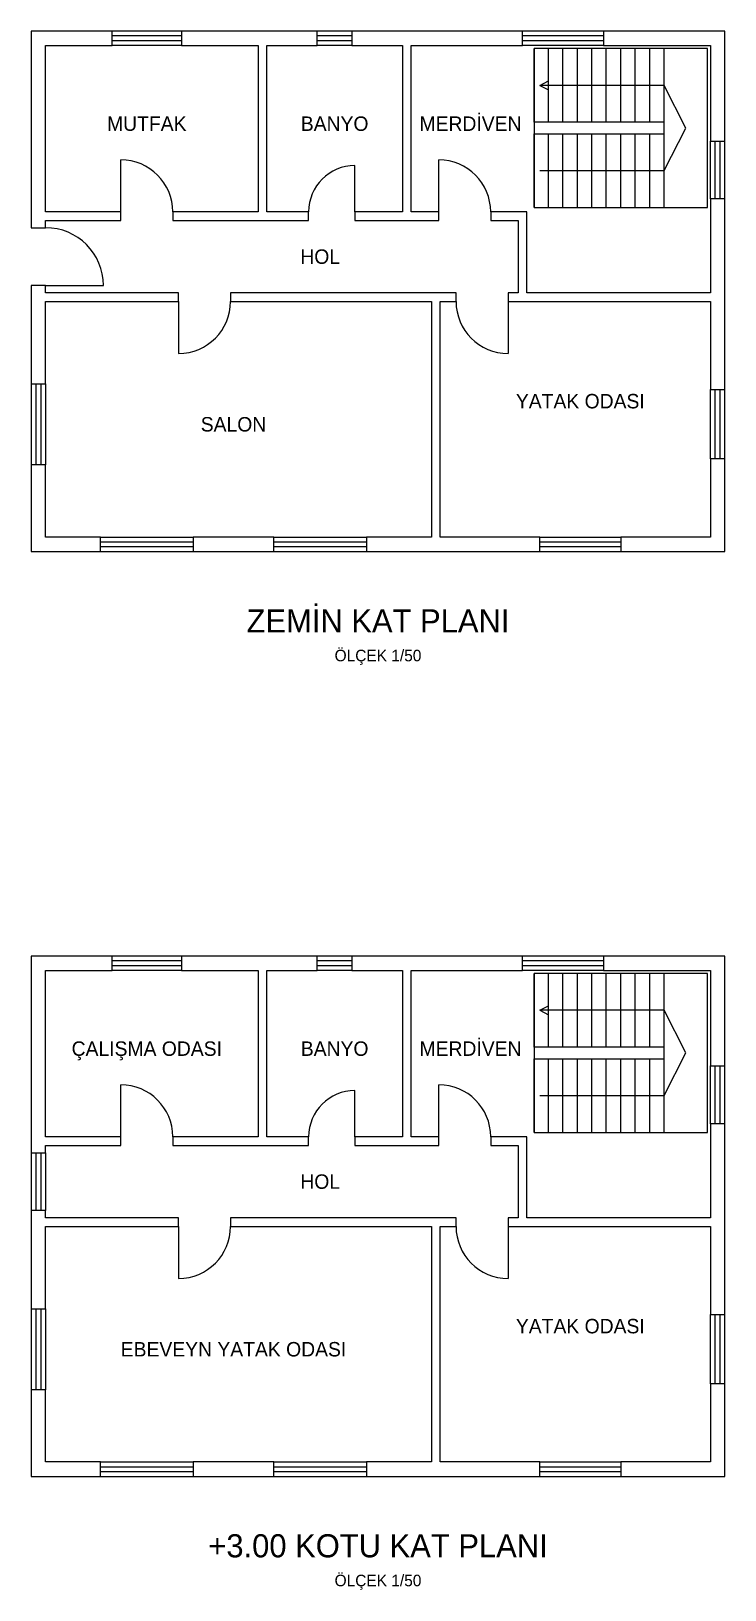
# Model space of a CAD drawing. Header units: centimetres. Extents: x 1000 to 2200, y 804 to 3500.
import ezdxf
from ezdxf.enums import TextEntityAlignment as Align

# ---------------------------------------------------------------- set-up
doc = ezdxf.new("R2010")
doc.units = ezdxf.units.CM
doc.header["$LTSCALE"] = 20
for name, color, linetype in [('DUVAR', 7, 'Continuous'), ('KAPI', 2, 'Continuous'), ('MERDIVEN', 6, 'Continuous'), ('PENCERE', 4, 'Continuous'), ('YAZI', 7, 'Continuous')]:
    doc.layers.add(name, color=color, linetype=linetype)

msp = doc.modelspace()

# ---------------------------------------------------------------- linework, layer by layer
at = {"layer": 'DUVAR'}
for points in [[(1000, 3160), (1025, 3160), (1025, 3172.5), (1155, 3172.5), (1155, 3187.5), (1025, 3187.5), (1025, 3475), (1140, 3475), (1140, 3500), (1000, 3500)], [(1245, 3172.5), (1480, 3172.5), (1480, 3187.5), (1407.5, 3187.5), (1407.5, 3475), (1495, 3475), (1495, 3500), (1260, 3500), (1260, 3475), (1392.5, 3475), (1392.5, 3187.5), (1245, 3187.5)], [(1560, 3172.5), (1705, 3172.5), (1705, 3187.5), (1657.5, 3187.5), (1657.5, 3475), (1850, 3475), (1850, 3500), (1555, 3500), (1555, 3475), (1642.5, 3475), (1642.5, 3187.5), (1560, 3187.5)], [(2175, 3310), (2200, 3310), (2200, 3500), (1990, 3500), (1990, 3475), (2175, 3475)], [(2175, 2880), (2200, 2880), (2200, 3210), (2175, 3210), (2175, 3047.5), (1857.5, 3047.5), (1857.5, 3187.5), (1795, 3187.5), (1795, 3172.5), (1842.5, 3172.5), (1842.5, 3047.5), (1825, 3047.5), (1825, 3032.5), (2175, 3032.5)], [(1000, 2890), (1025, 2890), (1025, 3032.5), (1255, 3032.5), (1255, 3047.5), (1025, 3047.5), (1025, 3060), (1000, 3060)], [(1580, 2600), (1880, 2600), (1880, 2625), (1707.5, 2625), (1707.5, 3032.5), (1735, 3032.5), (1735, 3047.5), (1345, 3047.5), (1345, 3032.5), (1692.5, 3032.5), (1692.5, 2625), (1580, 2625)], [(2020, 2600), (2200, 2600), (2200, 2760), (2175, 2760), (2175, 2625), (2020, 2625)], [(1000, 2600), (1120, 2600), (1120, 2625), (1025, 2625), (1025, 2750), (1000, 2750)], [(1280, 2600), (1420, 2600), (1420, 2625), (1280, 2625)], [(1000, 1560), (1025, 1560), (1025, 1572.5), (1155, 1572.5), (1155, 1587.5), (1025, 1587.5), (1025, 1875), (1140, 1875), (1140, 1900), (1000, 1900)], [(1245, 1572.5), (1480, 1572.5), (1480, 1587.5), (1407.5, 1587.5), (1407.5, 1875), (1495, 1875), (1495, 1900), (1260, 1900), (1260, 1875), (1392.5, 1875), (1392.5, 1587.5), (1245, 1587.5)], [(1560, 1572.5), (1705, 1572.5), (1705, 1587.5), (1657.5, 1587.5), (1657.5, 1875), (1850, 1875), (1850, 1900), (1555, 1900), (1555, 1875), (1642.5, 1875), (1642.5, 1587.5), (1560, 1587.5)], [(2175, 1710), (2200, 1710), (2200, 1900), (1990, 1900), (1990, 1875), (2175, 1875)], [(2175, 1280), (2200, 1280), (2200, 1610), (2175, 1610), (2175, 1447.5), (1857.5, 1447.5), (1857.5, 1587.5), (1795, 1587.5), (1795, 1572.5), (1842.5, 1572.5), (1842.5, 1447.5), (1825, 1447.5), (1825, 1432.5), (2175, 1432.5)], [(1000, 1290), (1025, 1290), (1025, 1432.5), (1255, 1432.5), (1255, 1447.5), (1025, 1447.5), (1025, 1460), (1000, 1460)], [(1580, 1000), (1880, 1000), (1880, 1025), (1707.5, 1025), (1707.5, 1432.5), (1735, 1432.5), (1735, 1447.5), (1345, 1447.5), (1345, 1432.5), (1692.5, 1432.5), (1692.5, 1025), (1580, 1025)], [(2020, 1000), (2200, 1000), (2200, 1160), (2175, 1160), (2175, 1025), (2020, 1025)], [(1000, 1000), (1120, 1000), (1120, 1025), (1025, 1025), (1025, 1150), (1000, 1150)], [(1280, 1000), (1420, 1000), (1420, 1025), (1280, 1025)]]:
    msp.add_lwpolyline(points, close=True, dxfattribs=at)
at = {"layer": 'KAPI'}
for p, q in [((1155, 3187.5), (1155, 3277.5)), ((1560, 3187.5), (1560, 3267.5)), ((1705, 3187.5), (1705, 3277.5)), ((1025, 3060), (1125, 3060)), ((1255, 3032.5), (1255, 2942.5)), ((1825, 3032.5), (1825, 2942.5)), ((1155, 1587.5), (1155, 1677.5)), ((1705, 1587.5), (1705, 1677.5)), ((1560, 1587.5), (1560, 1667.5)), ((1255, 1432.5), (1255, 1342.5)), ((1825, 1432.5), (1825, 1342.5))]:
    msp.add_line(p, q, dxfattribs=at)
for centre, radius, start, end in [((1155, 3187.5), 90, 0, 90), ((1560, 3187.5), 80, 90, 180), ((1705, 3187.5), 90, 0, 90), ((1025, 3060), 100, 0, 90), ((1255, 3032.5), 90, 270, 0), ((1825, 3032.5), 90, 180, 270), ((1155, 1587.5), 90, 0, 90), ((1705, 1587.5), 90, 0, 90), ((1560, 1587.5), 80, 90, 180), ((1255, 1432.5), 90, 270, 0), ((1825, 1432.5), 90, 180, 270)]:
    msp.add_arc(centre, radius, start, end, dxfattribs=at)
at = {"layer": 'MERDIVEN'}
for p, q in [((1870, 3342.5), (1870, 3470)), ((1895, 3342.5), (1895, 3470)), ((1920, 3342.5), (1920, 3470)), ((1945, 3342.5), (1945, 3470)), ((1970, 3342.5), (1970, 3470)), ((1995, 3342.5), (1995, 3470)), ((2020, 3342.5), (2020, 3470)), ((2045, 3342.5), (2045, 3470)), ((2070, 3342.5), (2070, 3470)), ((2095, 3342.5), (2095, 3470)), ((1880, 3406.25), (1895, 3414.25)), ((1880, 3406.25), (1895, 3398.25)), ((1870, 3195), (1870, 3322.5)), ((1895, 3195), (1895, 3322.5)), ((1920, 3195), (1920, 3322.5)), ((1945, 3195), (1945, 3322.5)), ((1970, 3195), (1970, 3322.5)), ((1995, 3195), (1995, 3322.5)), ((2020, 3195), (2020, 3322.5)), ((2045, 3195), (2045, 3322.5)), ((2070, 3195), (2070, 3322.5)), ((2095, 3195), (2095, 3322.5)), ((1870, 1742.5), (1870, 1870)), ((1895, 1742.5), (1895, 1870)), ((1920, 1742.5), (1920, 1870)), ((1945, 1742.5), (1945, 1870)), ((1970, 1742.5), (1970, 1870)), ((1995, 1742.5), (1995, 1870)), ((2020, 1742.5), (2020, 1870)), ((2045, 1742.5), (2045, 1870)), ((2070, 1742.5), (2070, 1870)), ((2095, 1742.5), (2095, 1870)), ((1880, 1806.25), (1895, 1814.25)), ((1880, 1806.25), (1895, 1798.25)), ((1870, 1595), (1870, 1722.5)), ((1895, 1595), (1895, 1722.5)), ((1920, 1595), (1920, 1722.5)), ((1945, 1595), (1945, 1722.5)), ((1970, 1595), (1970, 1722.5)), ((1995, 1595), (1995, 1722.5)), ((2020, 1595), (2020, 1722.5)), ((2045, 1595), (2045, 1722.5)), ((2070, 1595), (2070, 1722.5)), ((2095, 1595), (2095, 1722.5))]:
    msp.add_line(p, q, dxfattribs=at)
for points in [[(1870, 3195), (2170, 3195), (2170, 3470), (1870, 3470)], [(1870, 3322.5), (2095, 3322.5), (2095, 3342.5), (1870, 3342.5)], [(1870, 1595), (2170, 1595), (2170, 1870), (1870, 1870)], [(1870, 1722.5), (2095, 1722.5), (2095, 1742.5), (1870, 1742.5)]]:
    msp.add_lwpolyline(points, close=True, dxfattribs=at)
for points in [[(1880, 3258.75), (2095, 3258.75), (2132.5, 3332.5), (2095, 3406.25), (1880, 3406.25)], [(1880, 1658.75), (2095, 1658.75), (2132.5, 1732.5), (2095, 1806.25), (1880, 1806.25)]]:
    msp.add_lwpolyline(points, dxfattribs=at)
at = {"layer": 'PENCERE'}
for p, q in [((1260, 3500), (1140, 3500)), ((1260, 3491.666667), (1140, 3491.666667)), ((1260, 3483.333333), (1140, 3483.333333)), ((1555, 3500), (1495, 3500)), ((1555, 3491.666667), (1495, 3491.666667)), ((1555, 3483.333333), (1495, 3483.333333)), ((1990, 3500), (1850, 3500)), ((1990, 3491.666667), (1850, 3491.666667)), ((1990, 3483.333333), (1850, 3483.333333)), ((1260, 3475), (1140, 3475)), ((1555, 3475), (1495, 3475)), ((1990, 3475), (1850, 3475)), ((2175, 3210), (2175, 3310)), ((2183.333333, 3210), (2183.333333, 3310)), ((2191.666667, 3210), (2191.666667, 3310)), ((2200, 3210), (2200, 3310)), ((1000, 2890), (1000, 2750)), ((1008.333333, 2890), (1008.333333, 2750)), ((1016.666667, 2890), (1016.666667, 2750)), ((1025, 2890), (1025, 2750)), ((2175, 2760), (2175, 2880)), ((2183.333333, 2760), (2183.333333, 2880)), ((2191.666667, 2760), (2191.666667, 2880)), ((2200, 2760), (2200, 2880)), ((1120, 2625), (1280, 2625)), ((1120, 2616.666667), (1280, 2616.666667)), ((1420, 2625), (1580, 2625)), ((1420, 2616.666667), (1580, 2616.666667)), ((1880, 2625), (2020, 2625)), ((1880, 2616.666667), (2020, 2616.666667)), ((1120, 2608.333333), (1280, 2608.333333)), ((1120, 2600), (1280, 2600)), ((1420, 2608.333333), (1580, 2608.333333)), ((1420, 2600), (1580, 2600)), ((1880, 2608.333333), (2020, 2608.333333)), ((1880, 2600), (2020, 2600)), ((1260, 1900), (1140, 1900)), ((1260, 1891.666667), (1140, 1891.666667)), ((1555, 1900), (1495, 1900)), ((1555, 1891.666667), (1495, 1891.666667)), ((1990, 1900), (1850, 1900)), ((1990, 1891.666667), (1850, 1891.666667)), ((1260, 1883.333333), (1140, 1883.333333)), ((1260, 1875), (1140, 1875)), ((1555, 1883.333333), (1495, 1883.333333)), ((1555, 1875), (1495, 1875)), ((1990, 1883.333333), (1850, 1883.333333)), ((1990, 1875), (1850, 1875)), ((2175, 1610), (2175, 1710)), ((2183.333333, 1610), (2183.333333, 1710)), ((2191.666667, 1610), (2191.666667, 1710)), ((2200, 1610), (2200, 1710)), ((1000, 1560), (1000, 1460)), ((1008.333333, 1560), (1008.333333, 1460)), ((1016.666667, 1560), (1016.666667, 1460)), ((1025, 1560), (1025, 1460)), ((1000, 1290), (1000, 1150)), ((1008.333333, 1290), (1008.333333, 1150)), ((1016.666667, 1290), (1016.666667, 1150)), ((1025, 1290), (1025, 1150)), ((2175, 1160), (2175, 1280)), ((2183.333333, 1160), (2183.333333, 1280)), ((2191.666667, 1160), (2191.666667, 1280)), ((2200, 1160), (2200, 1280)), ((1120, 1025), (1280, 1025)), ((1420, 1025), (1580, 1025)), ((1880, 1025), (2020, 1025)), ((1120, 1016.666667), (1280, 1016.666667)), ((1120, 1008.333333), (1280, 1008.333333)), ((1120, 1000), (1280, 1000)), ((1420, 1016.666667), (1580, 1016.666667)), ((1420, 1008.333333), (1580, 1008.333333)), ((1420, 1000), (1580, 1000)), ((1880, 1016.666667), (2020, 1016.666667)), ((1880, 1008.333333), (2020, 1008.333333)), ((1880, 1000), (2020, 1000))]:
    msp.add_line(p, q, dxfattribs=at)

# ---------------------------------------------------------------- texts
at = {"layer": 'YAZI'}
for s, height, p in [('MUTFAK', 25, (1200, 3340)), ('BANYO', 25, (1525, 3340)), ('MERDİVEN', 25, (1760, 3340)), ('HOL', 25, (1500, 3110)), ('YATAK ODASI', 25, (1950, 2860)), ('SALON', 25, (1350, 2820)), ('ZEMİN KAT PLANI', 40, (1600, 2480)), ('ÖLÇEK 1/50', 20, (1600, 2420)), ('ÇALIŞMA ODASI', 25, (1200, 1740)), ('BANYO', 25, (1525, 1740)), ('MERDİVEN', 25, (1760, 1740)), ('HOL', 25, (1500, 1510)), ('YATAK ODASI', 25, (1950, 1260)), ('EBEVEYN YATAK ODASI', 25, (1350, 1220)), ('+3.00 KOTU KAT PLANI', 40, (1600, 880)), ('ÖLÇEK 1/50', 20, (1600, 820))]:
    msp.add_text(s, height=height, dxfattribs=at).set_placement(p, align=Align.MIDDLE_CENTER)

doc.saveas('drawing.dxf')
